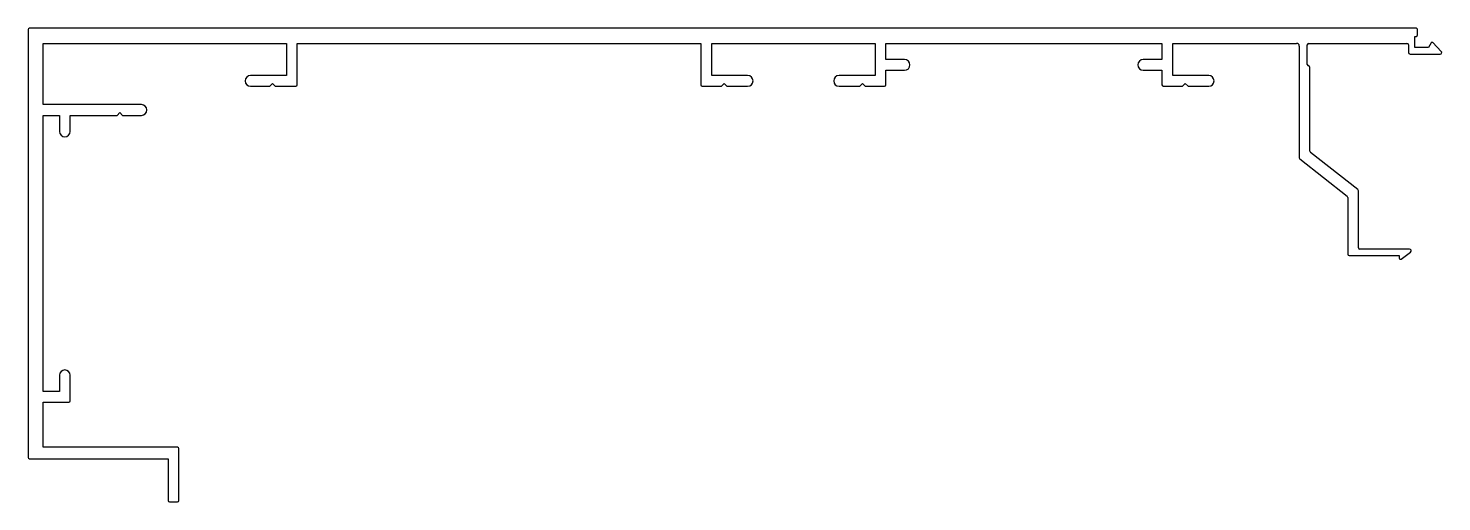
# Model space of a CAD drawing. Extents: x 2530 to 2793, y 1358 to 1446.
import ezdxf

# ---------------------------------------------------------------- set-up
doc = ezdxf.new("R2010")
doc.units = 0
doc.layers.get('0').update_dxf_attribs({"linetype": 'CONTINUOUS'})

msp = doc.modelspace()

# ---------------------------------------------------------------- linework, layer by layer
for p, q in [((2530.04, 1446.22), (2530.04, 1366.72)), ((2619.19, 1446.47), (2530.29, 1446.47)), ((2787.97, 1446.47), (2619.19, 1446.47)), ((2787.72, 1442.87), (2787.72, 1444.97)), ((2787.72, 1444.97), (2787.92, 1444.97)), ((2788.22, 1445.27), (2788.22, 1446.22)), ((2532.84, 1432.29), (2532.84, 1443.67)), ((2532.84, 1443.67), (2578.04, 1443.67)), ((2578.04, 1443.67), (2578.04, 1437.69)), ((2580.04, 1435.94), (2580.04, 1443.67)), ((2580.04, 1443.67), (2655.04, 1443.67)), ((2655.04, 1443.67), (2655.04, 1435.94)), ((2657.04, 1437.69), (2657.04, 1443.67)), ((2657.04, 1443.67), (2687.39, 1443.67)), ((2687.39, 1443.67), (2687.39, 1437.69)), ((2689.39, 1440.67), (2689.39, 1443.67)), ((2689.39, 1443.67), (2740.71, 1443.67)), ((2740.71, 1443.67), (2740.71, 1440.67)), ((2742.71, 1437.69), (2742.71, 1443.67)), ((2742.71, 1443.67), (2765.72, 1443.67)), ((2766.22, 1443.17), (2766.22, 1422.42)), ((2767.72, 1439.72), (2767.72, 1443.37)), ((2768.02, 1443.67), (2786.22, 1443.67)), ((2786.52, 1443.37), (2786.52, 1441.97)), ((2790.22, 1442.87), (2787.72, 1442.87)), ((2790.73, 1443.77), (2790.22, 1442.87)), ((2792.62, 1442.18), (2791.06, 1443.81)), ((2692.88, 1440.67), (2689.39, 1440.67)), ((2740.71, 1440.67), (2737.23, 1440.67)), ((2786.82, 1441.67), (2792.4, 1441.67)), ((2578.04, 1437.69), (2571.36, 1437.69)), ((2663.72, 1437.69), (2657.04, 1437.69)), ((2687.39, 1437.69), (2680.71, 1437.69)), ((2689.39, 1435.94), (2689.39, 1438.67)), ((2689.39, 1438.67), (2692.88, 1438.67)), ((2737.23, 1438.67), (2740.71, 1438.67)), ((2740.71, 1438.67), (2740.71, 1435.94)), ((2749.39, 1437.69), (2742.71, 1437.69)), ((2768.22, 1423.61), (2768.22, 1439.22)), ((2571.36, 1435.69), (2574.93, 1435.69)), ((2574.93, 1435.69), (2575.43, 1436.19)), ((2575.43, 1436.19), (2575.93, 1435.69)), ((2575.93, 1435.69), (2579.79, 1435.69)), ((2655.29, 1435.69), (2658.88, 1435.69)), ((2658.88, 1435.69), (2659.38, 1436.19)), ((2659.38, 1436.19), (2659.88, 1435.69)), ((2659.88, 1435.69), (2663.72, 1435.69)), ((2680.71, 1435.69), (2684.55, 1435.69)), ((2684.55, 1435.69), (2685.05, 1436.19)), ((2685.05, 1436.19), (2685.55, 1435.69)), ((2685.55, 1435.69), (2689.14, 1435.69)), ((2740.96, 1435.69), (2744.55, 1435.69)), ((2744.55, 1435.69), (2745.05, 1436.19)), ((2745.05, 1436.19), (2745.55, 1435.69)), ((2745.55, 1435.69), (2749.39, 1435.69)), ((2551.06, 1432.29), (2532.84, 1432.29)), ((2532.84, 1378.97), (2532.84, 1430.29)), ((2532.84, 1430.29), (2535.84, 1430.29)), ((2535.84, 1430.29), (2535.84, 1427.29)), ((2537.84, 1427.29), (2537.84, 1430.29)), ((2537.84, 1430.29), (2546.54, 1430.29)), ((2546.54, 1430.29), (2547.04, 1430.79)), ((2547.04, 1430.79), (2547.54, 1430.29)), ((2547.54, 1430.29), (2551.06, 1430.29)), ((2766.33, 1422.18), (2775.1, 1415.26)), ((2777.1, 1416.5), (2768.33, 1423.37)), ((2777.22, 1405.68), (2777.22, 1416.26)), ((2775.22, 1415.03), (2775.22, 1404.48)), ((2786.72, 1405.43), (2777.47, 1405.43)), ((2775.47, 1404.23), (2784.82, 1404.23)), ((2784.82, 1404.23), (2784.82, 1403.73)), ((2785.14, 1403.57), (2786.9, 1404.89)), ((2535.84, 1381.97), (2535.84, 1378.97)), ((2537.84, 1377.22), (2537.84, 1381.97)), ((2535.84, 1378.97), (2532.84, 1378.97)), ((2532.84, 1368.59), (2532.84, 1376.97)), ((2532.84, 1376.97), (2537.59, 1376.97)), ((2557.79, 1368.59), (2532.84, 1368.59)), ((2530.29, 1366.47), (2556.04, 1366.47)), ((2556.04, 1366.47), (2556.04, 1358.72)), ((2558.04, 1358.72), (2558.04, 1368.34)), ((2556.29, 1358.47), (2557.79, 1358.47))]:
    msp.add_line(p, q)
for centre, radius, start, end in [((2530.29, 1446.22), 0.25, 90, 180), ((2787.92, 1445.27), 0.3, 270, 0), ((2787.97, 1446.22), 0.25, 0, 90), ((2765.72, 1443.17), 0.5, 0, 90), ((2768.02, 1443.37), 0.3, 90, 180), ((2786.22, 1443.37), 0.3, 0, 90), ((2790.91, 1443.67), 0.2, 43.7397, 151.6151), ((2792.4, 1441.97), 0.3, 270, 43.7397), ((2692.88, 1439.67), 1, 270, 90), ((2737.23, 1439.67), 1, 90, 270), ((2767.97, 1439.72), 0.25, 180, 270), ((2767.97, 1439.22), 0.25, 0, 90), ((2786.82, 1441.97), 0.3, 180, 270), ((2571.36, 1436.69), 1, 90, 270), ((2663.72, 1436.69), 1, 270, 90), ((2680.71, 1436.69), 1, 90, 270), ((2749.39, 1436.69), 1, 270, 90), ((2579.79, 1435.94), 0.25, 270, 0), ((2655.29, 1435.94), 0.25, 180, 270), ((2689.14, 1435.94), 0.25, 270, 0), ((2740.96, 1435.94), 0.25, 180, 270), ((2551.06, 1431.29), 1, 270, 90), ((2536.84, 1427.29), 1, 180, 0), ((2768.52, 1423.61), 0.3, 180, 231.8992), ((2766.52, 1422.42), 0.3, 180, 231.737), ((2776.92, 1416.26), 0.3, 0, 51.8992), ((2774.92, 1415.03), 0.3, 0, 51.737), ((2777.47, 1405.68), 0.25, 180, 270), ((2786.72, 1405.13), 0.3, 306.9209, 90), ((2775.47, 1404.48), 0.25, 180, 270), ((2785.02, 1403.73), 0.2, 180, 308.2319), ((2536.84, 1381.97), 1, 0, 180), ((2537.59, 1377.22), 0.25, 270, 0), ((2557.79, 1368.34), 0.25, 0, 90), ((2530.29, 1366.72), 0.25, 180, 270), ((2556.29, 1358.72), 0.25, 180, 270), ((2557.79, 1358.72), 0.25, 270, 0)]:
    msp.add_arc(centre, radius, start, end)

doc.saveas('drawing.dxf')
